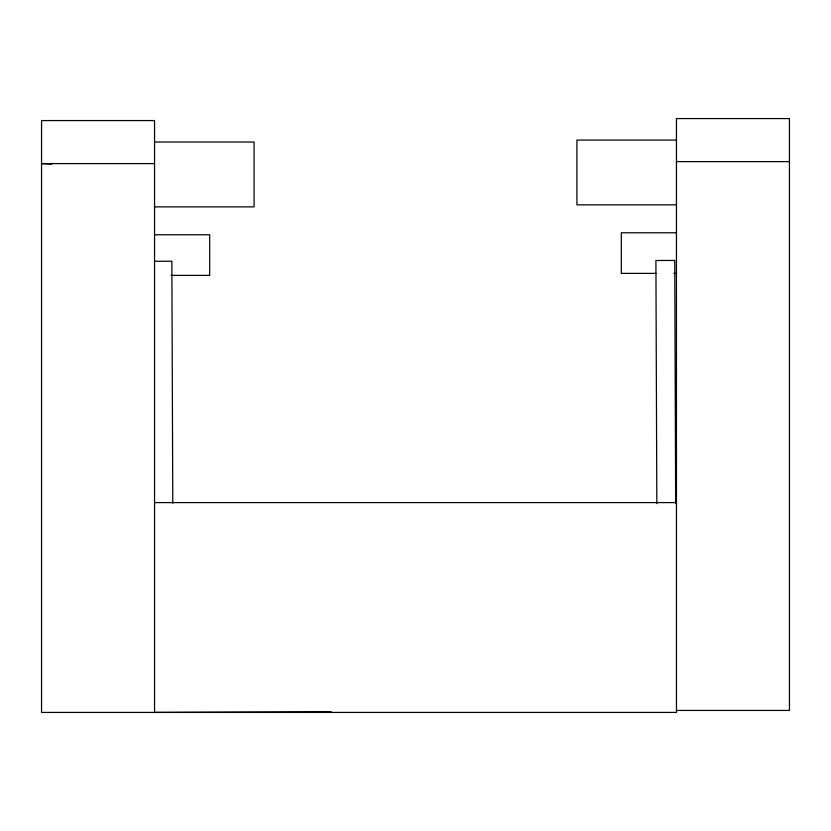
<?xml version="1.0" encoding="UTF-8"?>
<svg xmlns="http://www.w3.org/2000/svg" width="831" height="831" viewBox="0 0 831 831"><rect width="100%" height="100%" fill="white"/><g stroke="black" fill="none" stroke-linecap="round" stroke-linejoin="round"><path stroke-width="1.25" d="M154.286 261.287L171.861 261.225L172.786 503.243M331.112 711.752L154.545 712.427L154.545 120.568L41.55 120.568L41.55 712.427L676.455 712.427L676.455 118.573L789.45 118.573L789.45 710.432L676.455 710.432M676.455 140.075L576.922 140.075L576.922 204.841L676.455 204.841M154.545 142.028L254.078 142.028L254.078 206.867L154.545 206.867M676.455 161.619L789.45 161.619M154.545 163.603L41.55 163.603L51.823 164.102M676.455 232.784L621.308 232.784L621.308 273.389L655.939 273.389M154.545 234.768L209.692 234.768L209.692 275.383L171.217 275.383M673.889 273.389L676.455 273.389M154.545 502.589L676.455 502.589M675.665 503.222L674.741 260.435L655.908 260.508L656.833 503.617"/></g></svg>
